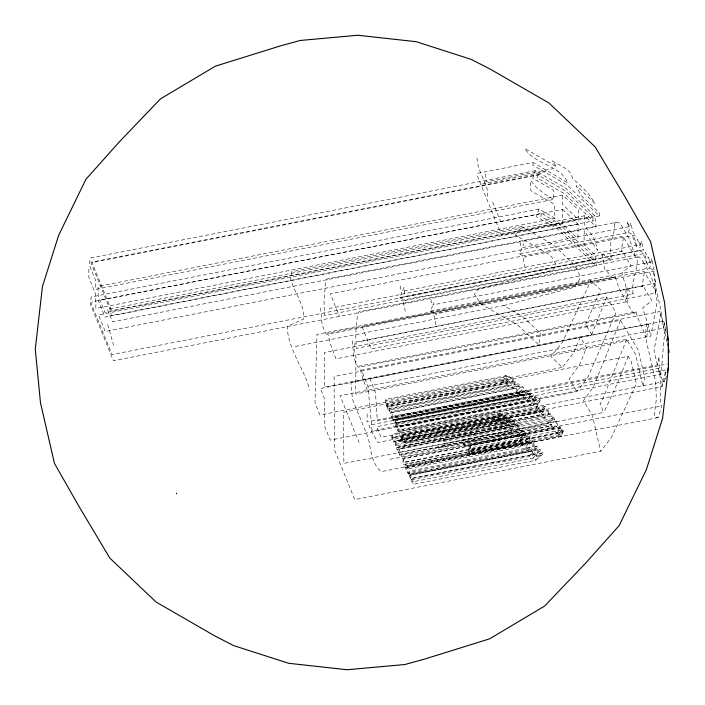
<?xml version="1.0" encoding="UTF-8"?>
<svg xmlns="http://www.w3.org/2000/svg" width="705" height="705" viewBox="0 0 705 705"><rect width="100%" height="100%" fill="white"/><g stroke="black" fill="none" stroke-linecap="round" stroke-linejoin="round"><path stroke-width="0.53" stroke-dasharray="3.52 2.64" d="M412.83 479.92L412.998 484.37L535.509 460.312L543.652 453.465L542.991 452.707L412.689 478.298L411.817 480.193M562.317 223.846L562.581 209.394L98.277 300.577L105.027 317.144L578.179 224.225L577.915 238.678L105.239 331.5L98.489 314.932L562.317 223.846L577.915 238.678M578.267 219.44L578.444 209.967L564.071 196.298L562.255 195.259L98.057 286.415L98.206 295.827L104.957 312.394L578.267 219.44L562.669 204.609L562.255 195.259M584.515 215.739L584.348 225.212L592.817 236.201L595.187 241.383L597.593 250.284L584.242 230.914L583.996 244.45L594.985 254.902L596.368 265.926L113.443 360.766L90.416 304.269L91.183 297.008L538.99 209.068L555.02 218.312L554.13 204.089L530.856 190.667L530.68 180.568L535.985 186.94L544.357 193.91L553.83 199.383L553.249 190.059L532.768 178.242L535.28 170.645L565.824 188.261L594.782 215.792L596.166 226.816L112.483 321.806L107.442 309.433L584.515 215.739L596.166 226.816M388.102 406.556L387.477 402.872L511.742 378.479L514.597 380.621L509.363 386.393L388.349 410.151L387.177 407.578L387.186 407.067L506.877 383.564L508.922 385.027L510.79 382.965L509.177 381.678L509.618 381.105L511.337 382.366L513.037 380.488L511.257 379.105L511.742 378.479M398.792 452.601L400.026 455.677L512.94 433.513C516.148 432.932 522.819 428.058 518.448 425.115L399.021 448.565L400.035 451.79L399.656 454.584L513.108 432.368L518.739 428.481L518.933 427.3L517.382 426.181L518.448 425.115M661.951 386.675L662.347 379.81L660.144 374.329L658.761 368.318L368.944 425.238L371.306 431.055L377.889 442.458L661.951 386.675L665.864 369.922L376.761 426.692L381.044 437.215L664.533 381.537L665.15 381.387L666.322 376.329M395.373 442.15L395.408 445.965L501.308 425.177L510.244 418.647L393.928 441.083M403.057 458.92L403.093 462.744L517.849 440.211L526.353 433.769L401.612 457.862M614.275 224.446L614.654 229.028L610.671 243.586A39.207 21.652 63.9 0 0 611.614 259.184L324.758 315.523L324 304.675L324.309 295.633L325.772 281.718L327.34 278.889L617.113 222.154A14.796 5.27 55.1 0 1 619.043 222.78L619.845 223.459A14.717 3.252 68.1 0 1 622.092 226.675L629.195 238.572L635.839 257.81L622.991 236.298L330.266 293.782L339.334 316.034M666.992 342.048L659.959 311.522L361.392 370.16L367.948 386.234L372.099 430.975L660.982 374.24L664.577 333.474L660.47 307.97L654.822 283.428L355.135 342.286L354.095 352.244L355.919 356.73L355.664 394.024L650.759 336.074L657.245 301.634L654.98 289.861L643.894 271.293L362.017 326.653L371.086 348.904L655.703 293.007L654.822 283.428M658.197 417.589L381.132 471.654C371.65 463.705 370.83 449.455 368.292 438.069L352.456 399.206L350.923 382.392L647.992 324.053L646.423 341.476L655.668 381.634L656.329 399.347L655.28 406.961A31.284 2.926 -78.8 0 0 654.795 416.611L655.394 417.924L658.197 417.589L661.695 405.939L661.158 405.657C658.69 393.549 662.85 380.911 658.206 368.9L658.761 368.318M529.605 397.118L529.155 396.122L530.345 394.412A1.674 1.375 -86.9 0 1 532.063 394.73L529.147 397.514L528.133 395.329L529.57 393.443A2.776 2.291 -86.9 0 1 530.786 393.17L533.562 394.932L528.362 400.669L395.919 426.675L395.523 425.802L395.338 420.806L530.83 394.201M532.469 403.754L397.558 430.244L397.162 429.38L396.977 424.375L535.395 397.294L536.17 397.814L531.464 403.004L532.469 403.754L537.668 398.017L534.892 396.254A2.776 2.291 -86.9 0 0 533.676 396.527L532.24 398.413L533.253 400.599L397.162 427.318L396.659 423.317M367.164 413.87L367.023 421.907L657.386 364.882L659.043 356.554L659.21 366.521L660.982 374.24M664.533 381.537L665.864 369.922M606.652 297.087L591.698 334.593L324.591 387.045L324.379 352.526L606.652 297.087L615.95 312.668L587.838 377.378L576.928 391.672L330.213 440.123L324.829 426.895L324.661 398.942L320.405 388.517L663.766 321.101L666.234 333.06M537.933 410.16L538.188 408.847L539.29 408.627L539.043 409.931L537.933 410.16L400.651 437.118L400.722 435.831L539.29 408.627M542.251 415.633L542.498 414.32L543.599 414.099L543.352 415.404L542.251 415.633L403.304 442.916L403.375 441.63L543.599 414.099M550.235 425.811L550.49 424.498L551.592 424.269L551.345 425.573L550.235 425.811L438.034 448.045L438.105 446.758L551.592 424.269M519.999 242.335L521.418 249.482L519.576 253.844L628.499 232.456L629.442 228.27L626.736 221.37L629.821 226.543L522.176 247.684L523.797 243.851M629.821 226.543L630.649 222.868L632.923 231.725L635.646 236.298L633.839 235.329L524.59 256.779L526.291 257.774M400.22 286.01L401.638 293.157L399.797 297.519L639.276 250.495L640.211 246.309L637.505 239.409L640.598 244.582L402.405 291.359L404.018 287.525L404.582 296.717L643.691 249.764L646.423 254.338L644.617 253.359L404.82 300.453L406.512 301.449M640.598 244.582L641.418 240.907L643.691 249.764M430.861 299.51L432.28 306.657L430.438 311.02L649.71 267.962L650.644 263.776L647.939 256.884L651.032 262.048L433.046 304.86L434.659 301.026M651.032 262.048L651.852 258.374L654.399 272.28L653.791 271.081L435.461 313.954L437.153 314.95M389.451 411.87L390.262 408.962L518.739 383.74L519.814 384.551L512.738 388.931L389.698 413.086L388.843 405.868L515.179 381.061L515.787 381.52L512.702 387.671L518.739 383.74M599.435 215.924L599.558 213.077L580.841 195.285L576.285 185.679L594.967 203.445L587.935 192.906L572.953 178.673L569.94 172.32L566.327 168.883L552.323 160.81L556.738 166.882L524.811 148.464C534.901 165.005 560.087 164.565 567.789 182.877L532.98 162.414L477.761 173.263L477.461 176.144L501.511 235.153L599.435 215.924L566.6 184.71L532.883 165.261L532.98 162.414M401.779 437.664L402.511 439.277L543 411.068L544.683 407.966L542.022 409.825L543 411.068L541.325 414.179L541.731 414.699L545.476 407.419L545.018 406.433L402.026 434.509L401.039 437.84L401.462 438.774L539.369 411.702L541.44 410.239L542.824 411.385L397.77 440.237L402.67 441.409L402.925 441.956L549.169 413.289L550.164 414.505L550.649 413.879L548.076 410.61L403.974 438.907L404.723 445.886L544.657 418.409L549.169 413.289M538.99 209.068L536.47 216.664L557.029 228.526L596.368 265.926M541.748 213.421L540.77 216.373L557.567 226.067L593.319 260.057L112.06 354.571L91.685 304.569L91.976 301.749L541.748 213.421L558.254 222.947L592.782 255.774L593.319 260.057M626.63 339.405L601.973 401.057L599.999 403.798L601.594 406.459L602.995 412.557L343.864 463.441L343.582 412.24L628.199 356.342L631.169 361.321L636.351 383.828L611.482 437.356L600.642 451.279L354.765 499.572L334.355 449.499L334.144 376.479L620.479 320.246L638.307 350.103L644.828 378.418L643.022 386.701L635.584 354.386L626.63 339.405L340.013 395.69L359.083 442.467M628.199 356.342L617.836 382.26L605.137 409.781L602.995 412.557M620.479 320.246L593.478 386.825L583.476 400.581L592.42 415.562L600.642 451.279M591.698 334.593L587.142 326.979L585.335 325.261L600.501 289.693L590.913 280.581L562.264 342.674L550.878 356.492L562.326 367.384L573.403 353.258L580.118 337.51L581.158 338.506L586.542 347.512L579.915 364.124L569.296 378.885L576.928 391.672M515.179 381.061L511.768 388.199L512.738 388.931M536.452 408.01L540.197 400.731L539.739 399.735L398.774 427.415L397.787 430.755L398.219 431.689L534.029 404.926L536.161 403.551L537.333 405.102L536.047 407.49L536.452 408.01L399.673 434.87L398.536 430.57L536.161 403.551M537.721 404.379L539.404 401.277L536.743 403.137L537.721 404.379L399.224 431.575L399.03 428.834M556.13 421.061L555.531 422.022L556.844 423.194L556.906 424.322L553.469 427.785L464.234 445.472L464.516 442.634L463.608 439.594L556.13 421.061A7.984 5.711 -76 0 1 557.126 422.004C558.765 424.657 556.148 428.102 553.54 428.878L464.516 446.529L463.255 443.842L551.874 425.882L553.469 427.785M559.964 433.117L559.558 432.597L557.99 435.364L558.624 436.166L559.84 434.782L561.25 436.51L563.674 430.385L563.048 429.601L468.913 448.248L468.754 451.191L559.964 433.117L563.048 429.601M503.599 305.573L574.319 287.296L579.818 279.11L579.122 273.919L574.769 265.23L553.152 244.688L521.726 226.552L515.329 235.056L549.195 254.593L551.724 256.999L554.932 262.613L555.76 265.961L552.993 270.077L479.224 288.68L475.54 291.791L474.562 294.258L480.942 303.987L518.334 325.56L538.629 344.851L540.585 333.43L523.154 316.862L503.599 305.573L294.831 346.578M552.112 415.783L551.654 416.391L552.561 417.633L548.058 422.762L548.702 423.59L553.213 418.462L554.209 419.669L554.694 419.043L552.112 415.783L443.154 437.373L443.727 439.206L443.498 443.489L443.894 444.361L548.702 423.59M548.076 410.61L547.609 411.218L548.516 412.46L544.004 417.589L544.657 418.409M506.877 383.564L506.41 384.172L509.363 386.393M329.446 309.116L330.072 308.323L622.207 250.954L631.028 265.723L621.898 272.782A29.725 12.408 77.6 0 0 625.732 284.829L626.348 301.828L336.012 358.854L330.68 344.648L327.719 333.245L615.236 276.774L618.937 288.037L626.348 301.828M361.198 341.987L361.824 341.194L643.11 285.957L651.931 300.718L642.793 307.785A29.725 12.408 77.6 0 0 646.626 319.832L645.436 337.184C643.577 328.301 637.717 320.845 636.139 311.777L359.471 366.115L362.432 377.519L367.763 391.724M495.906 421.44L495.227 420.964L497.545 418.373L495.615 416.972L392.253 437.267L393.39 441.568L495.906 421.44L502.63 413.571L501.889 412.637L392.5 434.113L391.513 437.452L391.936 438.387L498.232 417.598L501.246 414.232L496.62 416.479L498.232 417.598M505.071 382.198L509.169 377.475L508.781 377.14L507.107 376.62L385.935 400.414L386.631 401.542L386.358 405.296L505.071 382.198L503.819 381.238L503.731 379.66L505.547 377.422L507.107 376.62M551.874 425.882L551.451 426.366L551.98 427.856L553.54 428.878M530.768 454.91L537.756 446.996L537.351 445.992L409.446 471.107L408.451 474.447L408.882 475.382L528.168 451.958L531.429 450.266L532.698 451.799L530.319 454.399L530.768 454.91L410.336 478.563L409.2 474.262L531.429 450.266M521.259 394.359C518.642 395.012 524.3 396.192 525.075 394.201L523.251 396.827L524.247 397.576L529.473 391.821L527.243 390.209L526.009 390.129L393.425 416.17L393.487 418.964L392.905 419.563L522.088 394.201L524.291 393.284L524.37 391.601L526.009 390.129M525.921 393.883L527.71 391.407L526.811 391.116L393.725 417.245L394.016 419.783L525.921 393.883L525.216 392.817L526.811 391.116M533.412 451.015L536.514 447.631L532.337 449.79L533.412 451.015L409.887 475.267L409.693 472.526M370.989 378.594L370.204 379.422L375.457 392.306L377.351 420.982L667.644 363.974M525.992 440.449L525.243 441.074L526.353 442.458L523.339 444.749L405.692 467.847L405.137 464.181L525.992 440.449L527.234 441.797L529.984 439.708L528.732 438.219L529.561 437.532L531.588 439.841L523.145 446.239L406.062 469.23L404.89 466.657L404.89 466.146L521.85 443.181L523.339 444.749M521.85 443.181L521.048 443.85L523.145 446.239M527.128 449.173L533.844 443.938L533.588 443.568L532.037 443.031L407.323 467.512L408.019 468.64L407.851 472.588L527.128 449.173C524.37 446.547 529.878 443.85 532.037 443.031M622.207 250.954L621.052 251.852L623.167 239.286L622.991 236.298M320.563 307.935L322.123 324.785L325.498 333.06L326.785 334.434L613.5 278.123L615.236 276.774M643.11 285.957L641.955 286.847L644.07 274.28L643.894 271.293M352.315 340.806L353.875 357.655L357.25 365.93L358.537 367.296L634.403 313.126L636.139 311.777M526.036 433.416L517.673 435.073L523.515 430.667L523.101 430.2L514.624 436.624L523.339 435.302L517.435 439.735L517.849 440.211M527.111 434.747L518.668 441.145L519.382 441.947L527.825 435.549L527.111 434.747L403.815 458.955L403.551 463.749L403.947 464.613L519.382 441.947M527.058 450.565L535.359 444.273A13.712 10.928 -55.7 0 0 534.293 442.749L533.835 442.326A3.657 2.917 -55.7 0 0 532.002 441.885L406.996 466.428L406.759 469.979L408.221 473.901L527.058 450.565A17.651 14.065 -55.7 0 1 526.062 449.675C523.339 446.203 529.014 442.643 532.002 441.885M509.777 418.321L499.863 420.286L506.023 415.818L505.397 415.386L496.487 421.898L506.913 420.259L500.691 424.745L501.308 425.177M511.425 419.545L502.542 426.023L503.608 426.763L512.491 420.277L511.425 419.545L396.131 442.176L395.875 446.97L396.272 447.842L503.608 426.763M513.275 426.358L510.905 424.718L514.791 421.872L513.725 421.132L504.851 427.618L505.917 428.358L509.918 425.441L512.288 427.08L508.287 429.997L509.354 430.737L517.946 424.313L517.17 423.52L398.272 446.864L398.158 448.962L513.275 426.358L517.17 423.52M539.739 399.735L533.05 404.194L534.029 404.926M545.018 406.433L538.673 410.821L539.369 411.702M542.991 452.707L535.782 455.853L540.603 449.993L539.951 449.252L410.989 474.58L410.504 478.924L410.909 479.805L531.79 456.073L538.505 451.517L533.332 457.827L541.299 454.69L535.095 459.845L535.509 460.312M539.951 449.252L531.068 455.254L531.79 456.073M537.351 445.992L527.41 451.085L528.168 451.958M560.484 427.759L556.897 431.337L556.465 432.059L557.012 432.764L560.581 429.169L560.827 427.882L470.376 445.613L470.376 449.878L557.012 432.764M495.615 416.972L492.002 418.735L490.856 417.942L501.889 412.637M534.945 397.285L533.429 398.651L533.711 400.202L397.206 427.01M520.008 393.152C524.088 392.509 525.525 385.406 520.211 386.067L391.081 411.42L390.887 415.007L392.359 418.215L520.008 393.152C514.712 393.936 516.034 386.569 520.211 386.067M395.029 419.739L395.531 423.749L529.147 397.514L527.358 399.92L528.362 400.669M519.259 392.209L522.608 389.248L522.943 388.437L521.797 387.124L391.46 412.46L392.227 414.099L391.989 417.201L519.259 392.209A2.097 1.727 -86.9 0 1 518.043 391.918L517.223 390.79L517.62 389.891L520.977 387.027M560.219 426.851C547.441 436.492 566.106 434.209 560.219 426.851L470.085 444.714L469.777 448.389L470.728 450.812M437.805 431.751L544.251 409.305M553.213 418.462L444.124 440.079L444.732 441.365L554.209 419.669M559.558 432.597L468.499 450.645L468.649 453.068L469.045 453.923L558.624 436.166M559.84 434.782L469.107 452.76L469.962 454.602L561.25 436.51M535.28 170.645L90.222 258.048L89.456 265.309L95.431 279.964L95.572 289.376L553.83 199.383M484.511 182.119L553.055 168.654M482.149 184.023L548.005 171.086M555.02 218.312L95.862 308.49L95.642 294.126L88.856 277.47L88.839 267.345M521.726 226.552L291.473 271.777L290.698 279.171C294.249 292.425 304.807 304.816 303.652 319.048L287.279 326.38C287.605 348.975 304.172 368.424 309.715 389.812M594.782 215.792L111.663 310.676L91.87 262.101L540.947 173.906L538.038 174.999L91.016 262.789L110.782 311.284L111.099 315.611L593.116 220.947L592.579 216.664L565.287 190.72L538.038 174.999L537.069 177.96L564.608 193.84L593.116 220.947M638.298 256.92L359.092 311.76L357.523 314.589L356.06 328.504L355.752 337.545L356.51 348.385L633.187 294.055C630.931 281.974 637.39 270.676 637.338 259.017A16.356 3.622 68.1 0 1 638.924 256.973A14.611 3.234 68.1 0 1 642.986 261.678M590.913 280.581L316.986 334.382L315.012 402.819L319.973 414.981L562.326 367.384M367.948 386.234L663.784 328.142M506.595 375.562L385.609 399.321L385.503 403.507L386.833 406.794L511.337 382.366M509.618 381.105L387.424 405.102L387.979 408.777L508.922 385.027M520.634 394.174L392.694 419.598L393.302 420.735L521.973 395.47M530.363 393.17L393.857 419.96L393.883 422.233L394.28 423.097L524.247 397.576M395.575 423.432L534.469 396.254M505.397 415.386L393.883 437.285L393.628 442.097L496.963 422.233M513.725 421.132L396.994 444.053L396.73 448.847L397.126 449.719L505.917 428.358M550.164 414.505L405.56 442.899L404.952 441.603M509.918 425.441L397.25 447.56L398.413 452.522L509.354 430.737M523.101 430.2L401.568 454.064L401.312 458.876L514.941 436.985M389.927 459.308L661.695 405.939M529.561 437.532L405.19 461.951L405.181 462.48L405.816 465.635L527.234 441.797M533.544 458.074L411.896 481.964L411.271 476.501M513.108 432.368L512.033 432.077L511.319 430.499L510.614 431.037L511.284 432.949L512.94 433.513M628.499 232.456L631.768 234.21L636.959 247.464L633.839 235.329M639.276 250.495L642.537 252.249L647.728 265.503L644.617 253.359M649.71 267.962L653.183 270.262L655.509 283.498L653.791 271.081M519.576 253.844L522.643 255.642L525.375 269.38M430.438 311.02L433.505 312.817L436.236 326.556M399.797 297.519L402.863 299.317L405.595 313.055M613.5 278.123L611.464 276.898L609.913 274.298L604.652 269.301L601.77 252.716L603.313 254.496A17.299 9.553 63.9 0 0 611.605 259.176M634.403 313.126L632.367 311.901L627.582 303.899L626.93 286.882A14.955 6.248 77.6 0 0 633.187 294.029M562.581 209.394L578.179 224.225M642.986 261.67L650.098 273.575L654.707 286.926L655.703 293.007M492.654 202.097L500.744 221.943M107.671 324.503L113.602 345.335M663.766 321.101L666.119 331.306M647.992 324.053L650.759 336.074M657.386 364.882L654.073 350.473L660.453 315.576L659.959 311.522M476.915 157.876L478.404 167.147L487.005 188.235L488.063 198.528M469.266 449.869L469.75 453.368M485.525 173.924L486.23 180.727M402.511 439.277L402.67 441.409M402.282 435.928L402.476 438.669M392.755 435.531L392.949 438.272M614.275 224.437A15.263 5.428 55.1 0 1 616.029 222.19M502.639 379.202L502.788 381.158L504.286 382.648A26.693 21.978 -86.9 0 0 505.591 383.476L510.728 377.801A20.727 17.07 -86.9 0 0 509.098 376.391L507.873 375.721A4.292 3.534 -86.9 0 0 505.943 375.703L503.96 377.105L502.639 379.202M562.881 431.319L561.585 435.17L560.598 433.919L562.881 431.319M176.779 494.029L176.25 492.883L176.779 494.029"/><path stroke-width="1.06" d="M668.234 340.497L668.428 367.217L662.568 418.435L646.379 469.609L619.061 525.727L585.679 563.119L544.542 606.106L489.587 638.845L424.551 659.104L404.846 664.524L347.124 669.75L288.733 663.299L233.637 645.613L214.858 635.936L156.025 602L109.839 558.087L79.445 507.203L54.435 463.361L40.467 402.687L35.276 349.151L42.432 286.565L58.621 235.391L85.939 179.273L119.321 141.881L160.458 98.894L215.413 66.155L280.449 45.895L300.154 40.476L357.876 35.25L416.267 41.701L471.275 59.423L490.142 69.064L548.975 103L595.161 146.913L625.555 197.797L650.565 241.639L664.533 302.313L668.234 340.497L667.291 336.417M667.256 372.275L668.428 367.217M667.917 343.749L668.217 345.908M668.666 349.151L669.124 352.394"/></g></svg>
